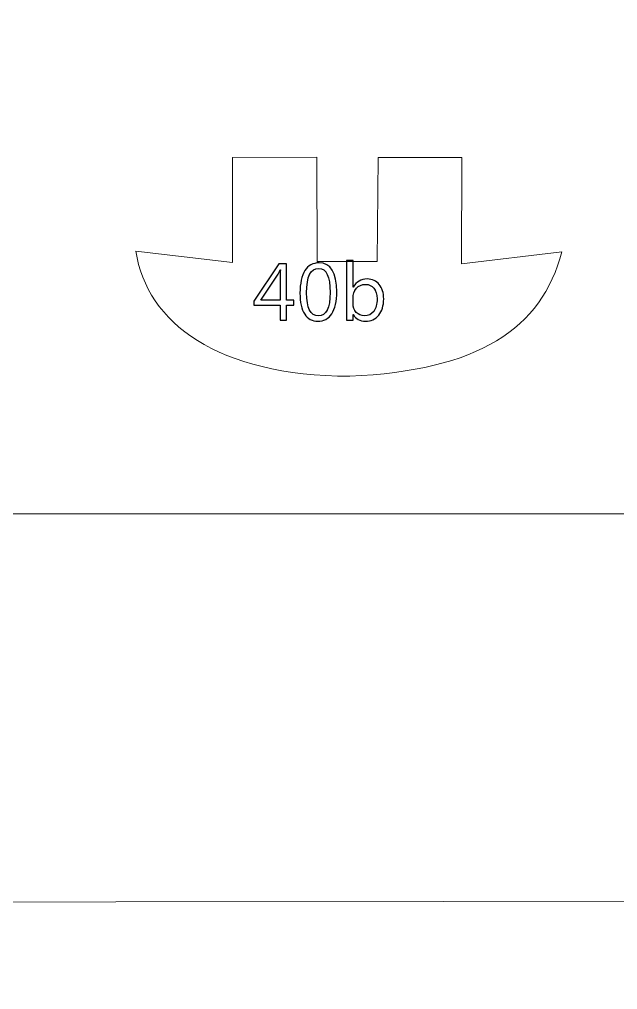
# Model space of a CAD drawing. Header units: centimetres. Extents: x -370 to 378, y -504 to 433.
# Drawn here: x 60.4 to 120.2, y 212.7 to 309.8 of the extents above; entities that cross this region are included whole.
import ezdxf

# ---------------------------------------------------------------- set-up
doc = ezdxf.new("R2010")
doc.units = ezdxf.units.CM
doc.header["$MEASUREMENT"] = 0
doc.layers.add('Camada 1', color=7, linetype='Continuous')
doc.layers.add('Camada 2', color=20, linetype='Continuous')

msp = doc.modelspace()

# ---------------------------------------------------------------- linework, layer by layer
at = {"layer": 'Camada 1', "lineweight": 9}
for points, knots in [([(216.721, 265.254), (216.721, 265.254), (230.116, 265.318), (230.116, 265.318), (230.116, 265.318), (230.116, 265.318), (230.103, 244.768), (230.103, 244.768), (230.103, 244.768), (230.103, 244.768), (236.36, 244.767), (236.36, 244.767), (236.36, 244.767), (236.36, 244.767), (236.371, 265.182), (236.371, 265.182), (236.371, 265.182), (236.371, 265.182), (256.209, 265.182), (256.209, 265.182), (256.209, 265.182), (256.209, 265.182), (256.209, 244.767), (256.209, 244.767), (256.209, 244.767), (256.209, 244.767), (262.443, 244.768), (262.443, 244.768), (262.443, 244.768), (262.443, 244.768), (262.445, 265.213), (262.445, 265.213), (262.445, 265.213), (262.445, 265.213), (282.346, 265.204), (282.346, 265.204), (282.346, 265.204), (282.346, 265.204), (282.296, 244.775), (282.296, 244.775), (282.296, 244.775), (282.296, 244.775), (288.629, 244.768), (288.629, 244.768), (288.629, 244.768), (288.629, 244.768), (288.652, 265.258), (288.652, 265.258), (288.652, 265.258), (288.652, 265.258), (308.479, 265.277), (308.479, 265.277), (308.479, 265.277), (308.479, 265.277), (308.479, 244.77), (308.479, 244.77), (308.479, 244.77), (308.479, 244.77), (314.689, 244.774), (314.689, 244.774), (314.689, 244.774), (314.689, 244.774), (314.79, 265.253), (314.79, 265.253), (314.79, 265.253), (314.79, 265.253), (334.828, 265.214), (334.828, 265.214), (334.828, 265.214), (334.828, 265.214), (334.892, 244.769), (334.892, 244.769), (334.892, 244.769), (334.892, 244.769), (341.063, 244.77), (341.063, 244.77), (341.063, 244.77), (341.063, 244.77), (341.094, 265.214), (341.094, 265.214), (341.094, 265.214), (341.094, 265.214), (366.922, 265.225), (366.922, 265.225), (366.922, 265.225), (366.922, 265.225), (366.966, 256.867), (366.966, 256.867), (366.966, 256.867), (366.966, 256.867), (360.754, 256.873), (360.754, 256.873), (360.754, 256.873), (360.754, 256.873), (360.754, 232.292), (360.754, 232.292), (360.754, 232.292), (360.754, 232.292), (366.964, 232.296), (366.964, 232.296), (366.964, 232.296), (366.964, 232.296), (366.963, 224.01), (366.963, 224.01), (366.963, 224.01), (366.963, 224.01), (210.199, 224.007), (210.199, 224.007), (210.199, 224.007), (210.199, 224.007), (210.193, 236.573), (210.193, 236.573), (210.193, 236.573), (210.193, 236.573), (189.145, 236.573), (189.145, 236.573), (189.145, 236.573), (185.916, 236.501), (184.439, 233.061), (184.413, 226.826), (184.413, 226.826), (184.673, 216.628), (178.684, 212.355), (173.821, 212.903), (173.821, 212.903), (173.821, 212.903), (176.697, 236.149), (176.697, 236.149), (176.697, 236.149), (176.697, 236.149), (170.539, 236.789), (170.539, 236.789), (170.539, 236.789), (170.539, 236.789), (168.49, 221.602), (168.49, 221.602), (168.49, 221.602), (168.49, 221.602), (4.291, 221.42), (4.291, 221.42), (4.291, 221.42), (4.291, 221.42), (4.288, 209.376), (4.288, 209.376), (4.288, 209.376), (4.288, 209.376), (-1.971, 209.374), (-1.971, 209.374), (-1.971, 209.374), (-1.971, 209.374), (-2.239, 168.069), (-2.239, 168.069), (-2.239, 168.069), (-2.239, 168.069), (-66.592, 160.863), (-66.592, 160.863), (-66.592, 160.863), (-66.592, 160.863), (-120.101, 160.892), (-120.101, 160.892), (-120.101, 160.892), (-122.907, 159.848), (-124.083, 157.497), (-123.291, 153.568), (-123.291, 153.568), (-123.291, 153.568), (-121.417, 147.705), (-121.417, 147.705), (-121.417, 147.705), (-119.664, 142.218), (-119.162, 139.073), (-123.559, 137.253), (-123.559, 137.253), (-123.559, 137.253), (-131.456, 134.303), (-131.456, 134.303), (-131.456, 134.303), (-142.328, 129.369), (-143.928, 118.845), (-139.185, 104.494), (-139.185, 104.494), (-136.723, 96.587), (-139.695, 91.079), (-144.309, 92.767), (-144.309, 92.767), (-144.309, 92.767), (-196.019, 110.18), (-196.019, 110.18), (-196.019, 110.18), (-194.826, 114.677), (-193.391, 119.174), (-191.716, 123.67), (-191.716, 123.67), (-191.716, 123.67), (-176.995, 117.362), (-176.995, 117.362), (-176.995, 117.362), (-176.995, 117.362), (-174.937, 123.295), (-174.937, 123.295), (-174.937, 123.295), (-174.937, 123.295), (-189.72, 129.603), (-189.72, 129.603), (-189.72, 129.603), (-187.47, 134.471), (-185.1, 139.218), (-182.609, 143.842), (-182.609, 143.842), (-182.609, 143.842), (-167.889, 135.786), (-167.889, 135.786), (-167.889, 135.786), (-167.889, 135.786), (-164.645, 141.095), (-164.645, 141.095), (-164.645, 141.095), (-164.645, 141.095), (-179.178, 149.214), (-179.178, 149.214), (-179.178, 149.214), (-176.797, 153.396), (-174.316, 157.382), (-171.694, 161.08), (-171.694, 161.08), (-171.694, 161.08), (-158.221, 152.024), (-158.221, 152.024), (-158.221, 152.024), (-158.221, 152.024), (-154.852, 157.145), (-154.852, 157.145), (-154.852, 157.145), (-154.852, 157.145), (-168.138, 166.201), (-168.138, 166.201), (-168.138, 166.201), (-165.271, 169.951), (-162.563, 173.777), (-160.029, 177.692), (-160.029, 177.692), (-160.029, 177.692), (-146.12, 169.011), (-146.12, 169.011), (-146.12, 169.011), (-146.12, 169.011), (-143.438, 174.444), (-143.438, 174.444), (-143.438, 174.444), (-143.438, 174.444), (-157.035, 183.25), (-157.035, 183.25), (-157.035, 183.25), (-151.695, 195.771), (-155.396, 206.053), (-170.299, 212.164), (-170.299, 212.164), (-196.331, 218.03), (-225.837, 215.086), (-252.767, 201.797), (-252.767, 201.797), (-272.125, 191.19), (-291.085, 177.8), (-311.371, 166), (-311.371, 166), (-321.658, 159.339), (-331.851, 153.367), (-342.736, 148.568), (-342.736, 148.568), (-346.86, 147.224), (-349.73, 146.708), (-351.28, 147.57), (-351.28, 147.57), (-360.973, 156.269), (-365.918, 177.156), (-365.135, 212.753), (-365.135, 212.753), (-363.041, 242.961), (-358.027, 262.687), (-349.489, 269.76), (-349.489, 269.76), (-341.694, 272.706), (-312.337, 273.158), (-268.236, 269.823), (-268.236, 269.823), (-238.219, 267.466), (-208.36, 264.64), (-178.599, 261.521), (-178.599, 261.521), (-161.15, 259.512), (-146.663, 274.84), (-133.661, 298.457), (-133.661, 298.457), (-137.932, 299.192), (-140.952, 302.511), (-141.329, 309.219), (-141.329, 309.219), (-141.246, 317.163), (-137.792, 321.124), (-131.21, 321.7), (-131.21, 321.7), (-128.465, 321.723), (-125.72, 321.692), (-122.976, 321.377), (-122.976, 321.377), (-119.251, 320.932), (-117.518, 322.574), (-117.641, 327.134), (-117.641, 327.134), (-117.641, 327.134), (-117.584, 336.153), (-117.584, 336.153), (-117.584, 336.153), (-117.584, 336.153), (-110.776, 336.152), (-110.776, 336.152), (-110.776, 336.152), (-110.776, 336.152), (-110.773, 349.137), (-110.773, 349.137), (-110.773, 349.137), (-110.773, 349.137), (-99.344, 349.13), (-99.344, 349.13), (-99.344, 349.13), (-99.344, 349.13), (-88.153, 362.878), (-88.153, 362.878), (-88.153, 362.878), (-88.153, 362.878), (-34.119, 362.869), (-34.119, 362.869), (-34.119, 362.869), (-34.119, 362.869), (-34.106, 340.512), (-34.106, 340.512), (-34.106, 340.512), (-34.106, 340.512), (-27.597, 340.514), (-27.597, 340.514), (-27.597, 340.514), (-27.597, 340.514), (-27.691, 325.715), (-27.691, 325.715), (-27.691, 325.715), (-27.873, 322.531), (-30.047, 321.13), (-33.358, 320.596), (-33.358, 320.596), (-33.358, 320.596), (-44.151, 320.594), (-44.151, 320.594), (-44.151, 320.594), (-44.151, 320.594), (-44.155, 311.191), (-44.155, 311.191), (-44.155, 311.191), (-44.155, 311.191), (-32.849, 311.191), (-32.849, 311.191), (-32.849, 311.191), (-18.571, 310.629), (-10.255, 308.442), (-6.272, 303.592), (-6.272, 303.592), (-3.714, 300.56), (-2.148, 297.196), (-2.032, 293.351), (-2.032, 293.351), (-2.032, 293.351), (-1.901, 274.856), (-1.901, 274.856), (-1.901, 274.856), (-1.901, 274.856), (4.408, 274.86), (4.408, 274.86), (4.408, 274.86), (4.408, 274.86), (4.426, 260.305), (4.426, 260.305), (4.426, 260.305), (4.426, 260.305), (175.044, 260.301), (175.044, 260.301), (175.044, 260.301), (175.044, 260.301), (175.017, 268.365), (175.017, 268.365), (175.017, 268.365), (179.182, 281.411), (183.274, 295.03), (187.51, 307.504), (187.51, 307.504), (189.372, 313.034), (192.544, 316.081), (197.008, 315.926), (197.008, 315.926), (202.874, 315.367), (206.189, 311.724), (207.985, 306.102), (207.985, 306.102), (211.365, 293.082), (213.787, 278.849), (216.721, 265.254)], [0, 0, 0, 0, 0.009804, 0.009804, 0.009804, 0.009804, 0.019608, 0.019608, 0.019608, 0.019608, 0.029412, 0.029412, 0.029412, 0.029412, 0.039216, 0.039216, 0.039216, 0.039216, 0.04902, 0.04902, 0.04902, 0.04902, 0.058824, 0.058824, 0.058824, 0.058824, 0.068627, 0.068627, 0.068627, 0.068627, 0.078431, 0.078431, 0.078431, 0.078431, 0.088235, 0.088235, 0.088235, 0.088235, 0.098039, 0.098039, 0.098039, 0.098039, 0.107843, 0.107843, 0.107843, 0.107843, 0.117647, 0.117647, 0.117647, 0.117647, 0.127451, 0.127451, 0.127451, 0.127451, 0.137255, 0.137255, 0.137255, 0.137255, 0.147059, 0.147059, 0.147059, 0.147059, 0.156863, 0.156863, 0.156863, 0.156863, 0.166667, 0.166667, 0.166667, 0.166667, 0.176471, 0.176471, 0.176471, 0.176471, 0.186275, 0.186275, 0.186275, 0.186275, 0.196078, 0.196078, 0.196078, 0.196078, 0.205882, 0.205882, 0.205882, 0.205882, 0.215686, 0.215686, 0.215686, 0.215686, 0.22549, 0.22549, 0.22549, 0.22549, 0.235294, 0.235294, 0.235294, 0.235294, 0.245098, 0.245098, 0.245098, 0.245098, 0.254902, 0.254902, 0.254902, 0.254902, 0.264706, 0.264706, 0.264706, 0.264706, 0.27451, 0.27451, 0.27451, 0.27451, 0.284314, 0.284314, 0.284314, 0.284314, 0.294118, 0.294118, 0.294118, 0.294118, 0.303922, 0.303922, 0.303922, 0.303922, 0.313725, 0.313725, 0.313725, 0.313726, 0.323529, 0.323529, 0.323529, 0.323529, 0.333333, 0.333333, 0.333333, 0.333333, 0.343137, 0.343137, 0.343137, 0.343137, 0.352941, 0.352941, 0.352941, 0.352941, 0.362745, 0.362745, 0.362745, 0.362745, 0.372549, 0.372549, 0.372549, 0.372549, 0.382353, 0.382353, 0.382353, 0.382353, 0.392157, 0.392157, 0.392157, 0.392157, 0.401961, 0.401961, 0.401961, 0.401961, 0.411765, 0.411765, 0.411765, 0.411765, 0.421569, 0.421569, 0.421569, 0.421569, 0.431373, 0.431373, 0.431373, 0.431373, 0.441176, 0.441176, 0.441176, 0.441176, 0.45098, 0.45098, 0.45098, 0.45098, 0.460784, 0.460784, 0.460784, 0.460784, 0.470588, 0.470588, 0.470588, 0.470588, 0.480392, 0.480392, 0.480392, 0.480392, 0.490196, 0.490196, 0.490196, 0.490196, 0.5, 0.5, 0.5, 0.5, 0.509804, 0.509804, 0.509804, 0.509804, 0.519608, 0.519608, 0.519608, 0.519608, 0.529412, 0.529412, 0.529412, 0.529412, 0.539216, 0.539216, 0.539216, 0.539216, 0.54902, 0.54902, 0.54902, 0.54902, 0.558824, 0.558824, 0.558824, 0.558824, 0.568627, 0.568627, 0.568627, 0.568627, 0.578431, 0.578431, 0.578431, 0.578431, 0.588235, 0.588235, 0.588235, 0.588235, 0.598039, 0.598039, 0.598039, 0.598039, 0.607843, 0.607843, 0.607843, 0.607843, 0.617647, 0.617647, 0.617647, 0.617647, 0.627451, 0.627451, 0.627451, 0.627451, 0.637255, 0.637255, 0.637255, 0.637255, 0.647059, 0.647059, 0.647059, 0.647059, 0.656863, 0.656863, 0.656863, 0.656863, 0.666667, 0.666667, 0.666667, 0.666667, 0.676471, 0.676471, 0.676471, 0.676471, 0.686275, 0.686275, 0.686275, 0.686275, 0.696078, 0.696078, 0.696078, 0.696078, 0.705882, 0.705882, 0.705882, 0.705882, 0.715686, 0.715686, 0.715686, 0.715686, 0.72549, 0.72549, 0.72549, 0.72549, 0.735294, 0.735294, 0.735294, 0.735294, 0.745098, 0.745098, 0.745098, 0.745098, 0.754902, 0.754902, 0.754902, 0.754902, 0.764706, 0.764706, 0.764706, 0.764706, 0.77451, 0.77451, 0.77451, 0.77451, 0.784314, 0.784314, 0.784314, 0.784314, 0.794118, 0.794118, 0.794118, 0.794118, 0.803922, 0.803922, 0.803922, 0.803922, 0.813725, 0.813725, 0.813725, 0.813726, 0.823529, 0.823529, 0.823529, 0.823529, 0.833333, 0.833333, 0.833333, 0.833333, 0.843137, 0.843137, 0.843137, 0.843137, 0.852941, 0.852941, 0.852941, 0.852941, 0.862745, 0.862745, 0.862745, 0.862745, 0.872549, 0.872549, 0.872549, 0.872549, 0.882353, 0.882353, 0.882353, 0.882353, 0.892157, 0.892157, 0.892157, 0.892157, 0.901961, 0.901961, 0.901961, 0.901961, 0.911765, 0.911765, 0.911765, 0.911765, 0.921569, 0.921569, 0.921569, 0.921569, 0.931373, 0.931373, 0.931373, 0.931373, 0.941176, 0.941176, 0.941176, 0.941176, 0.95098, 0.95098, 0.95098, 0.95098, 0.960784, 0.960784, 0.960784, 0.960784, 0.970588, 0.970588, 0.970588, 0.970588, 0.980392, 0.980392, 0.980392, 0.980392, 1, 1, 1, 1]), ([(81.678, 295.954), (81.678, 295.954), (90.106, 295.957), (90.106, 295.957), (90.106, 295.957), (90.106, 295.957), (90.15, 285.539), (90.15, 285.539), (90.15, 285.539), (90.15, 285.539), (96.122, 285.53), (96.122, 285.53), (96.122, 285.53), (96.122, 285.53), (96.231, 295.954), (96.231, 295.954), (96.231, 295.954), (96.231, 295.954), (104.602, 295.956), (104.602, 295.956), (104.602, 295.956), (104.602, 295.956), (104.582, 285.293), (104.582, 285.293), (104.582, 285.293), (104.582, 285.293), (114.597, 286.514), (114.597, 286.514), (114.597, 286.514), (112.639, 278.803), (106.213, 274.618), (93.392, 274.058), (93.392, 274.058), (80.203, 274.097), (73.082, 279.404), (72.002, 286.568), (72.002, 286.568), (72.002, 286.568), (81.661, 285.435), (81.661, 285.435), (81.661, 285.435), (81.661, 285.435), (81.678, 295.954), (81.678, 295.954)], [0, 0, 0, 0, 0.083333, 0.083333, 0.083333, 0.083333, 0.166667, 0.166667, 0.166667, 0.166667, 0.25, 0.25, 0.25, 0.25, 0.333333, 0.333333, 0.333333, 0.333333, 0.416667, 0.416667, 0.416667, 0.416667, 0.5, 0.5, 0.5, 0.5, 0.583333, 0.583333, 0.583333, 0.583333, 0.666667, 0.666667, 0.666667, 0.666667, 0.75, 0.75, 0.75, 0.75, 0.833333, 0.833333, 0.833333, 0.833333, 1, 1, 1, 1])]:
    msp.add_open_spline(points, degree=3, knots=knots, dxfattribs=at)
at = {"layer": 'Camada 2'}
for points, knots in [([(87.804, 281.158), (87.804, 281.158), (87.078, 281.158), (87.078, 281.158), (87.078, 281.158), (87.078, 281.158), (87.078, 279.658), (87.078, 279.658), (87.078, 279.658), (87.078, 279.658), (86.441, 279.658), (86.441, 279.658), (86.441, 279.658), (86.441, 279.658), (86.441, 281.158), (86.441, 281.158), (86.441, 281.158), (86.441, 281.158), (83.788, 281.158), (83.788, 281.158), (83.788, 281.158), (83.788, 281.158), (83.788, 281.58), (83.788, 281.58), (83.788, 281.58), (83.788, 281.58), (86.3, 285.303), (86.3, 285.303), (86.3, 285.303), (86.3, 285.303), (87.078, 285.303), (87.078, 285.303), (87.078, 285.303), (87.078, 285.303), (87.078, 281.682), (87.078, 281.682), (87.078, 281.682), (87.078, 281.682), (87.804, 281.682), (87.804, 281.682), (87.804, 281.682), (87.804, 281.682), (87.804, 281.158), (87.804, 281.158)], [0, 0, 0, 0, 0.083333, 0.083333, 0.083333, 0.083333, 0.166667, 0.166667, 0.166667, 0.166667, 0.25, 0.25, 0.25, 0.25, 0.333333, 0.333333, 0.333333, 0.333333, 0.416667, 0.416667, 0.416667, 0.416667, 0.5, 0.5, 0.5, 0.5, 0.583333, 0.583333, 0.583333, 0.583333, 0.666667, 0.666667, 0.666667, 0.666667, 0.75, 0.75, 0.75, 0.75, 0.833333, 0.833333, 0.833333, 0.833333, 1, 1, 1, 1]), ([(90.197, 279.561), (89.637, 279.561), (89.2, 279.802), (88.887, 280.282), (88.887, 280.282), (88.574, 280.763), (88.417, 281.458), (88.417, 282.366), (88.417, 282.366), (88.417, 283.365), (88.581, 284.119), (88.907, 284.631), (88.907, 284.631), (89.234, 285.143), (89.706, 285.4), (90.323, 285.4), (90.323, 285.4), (91.504, 285.4), (92.094, 284.435), (92.094, 282.505), (92.094, 282.505), (92.094, 281.548), (91.928, 280.819), (91.594, 280.315), (91.594, 280.315), (91.261, 279.812), (90.795, 279.561), (90.197, 279.561)], [0, 0, 0, 0, 0.125, 0.125, 0.125, 0.125, 0.25, 0.25, 0.25, 0.25, 0.375, 0.375, 0.375, 0.375, 0.5, 0.5, 0.5, 0.5, 0.625, 0.625, 0.625, 0.625, 0.75, 0.75, 0.75, 0.75, 1, 1, 1, 1]), ([(93.74, 280.236), (93.74, 280.236), (93.724, 280.236), (93.724, 280.236), (93.724, 280.236), (93.724, 280.236), (93.724, 279.658), (93.724, 279.658), (93.724, 279.658), (93.724, 279.658), (93.078, 279.658), (93.078, 279.658), (93.078, 279.658), (93.078, 279.658), (93.078, 285.626), (93.078, 285.626), (93.078, 285.626), (93.078, 285.626), (93.724, 285.626), (93.724, 285.626), (93.724, 285.626), (93.724, 285.626), (93.724, 282.986), (93.724, 282.986), (93.724, 282.986), (93.724, 282.986), (93.74, 282.986), (93.74, 282.986), (93.74, 282.986), (94.057, 283.519), (94.522, 283.787), (95.133, 283.787), (95.133, 283.787), (95.651, 283.787), (96.055, 283.607), (96.348, 283.245), (96.348, 283.245), (96.642, 282.884), (96.788, 282.4), (96.788, 281.792), (96.788, 281.792), (96.788, 281.117), (96.624, 280.576), (96.296, 280.17), (96.296, 280.17), (95.967, 279.764), (95.518, 279.561), (94.948, 279.561), (94.948, 279.561), (94.416, 279.561), (94.013, 279.785), (93.74, 280.236)], [0, 0, 0, 0, 0.071429, 0.071429, 0.071429, 0.071429, 0.142857, 0.142857, 0.142857, 0.142857, 0.214286, 0.214286, 0.214286, 0.214286, 0.285714, 0.285714, 0.285714, 0.285714, 0.357143, 0.357143, 0.357143, 0.357143, 0.428571, 0.428571, 0.428571, 0.428571, 0.5, 0.5, 0.5, 0.5, 0.571429, 0.571429, 0.571429, 0.571429, 0.642857, 0.642857, 0.642857, 0.642857, 0.714286, 0.714286, 0.714286, 0.714286, 0.785714, 0.785714, 0.785714, 0.785714, 0.857143, 0.857143, 0.857143, 0.857143, 1, 1, 1, 1]), ([(86.441, 281.682), (86.441, 281.682), (86.441, 284.122), (86.441, 284.122), (86.441, 284.122), (86.441, 284.295), (86.446, 284.49), (86.457, 284.705), (86.457, 284.705), (86.457, 284.705), (86.441, 284.705), (86.441, 284.705), (86.441, 284.705), (86.405, 284.609), (86.332, 284.466), (86.225, 284.272), (86.225, 284.272), (86.225, 284.272), (84.488, 281.682), (84.488, 281.682), (84.488, 281.682), (84.488, 281.682), (86.441, 281.682), (86.441, 281.682)], [0, 0, 0, 0, 0.142857, 0.142857, 0.142857, 0.142857, 0.285714, 0.285714, 0.285714, 0.285714, 0.428571, 0.428571, 0.428571, 0.428571, 0.571429, 0.571429, 0.571429, 0.571429, 0.714286, 0.714286, 0.714286, 0.714286, 1, 1, 1, 1]), ([(90.287, 284.851), (89.481, 284.851), (89.078, 284.033), (89.078, 282.396), (89.078, 282.396), (89.078, 280.866), (89.473, 280.101), (90.264, 280.101), (90.264, 280.101), (91.043, 280.101), (91.433, 280.88), (91.433, 282.435), (91.433, 282.435), (91.433, 284.046), (91.051, 284.851), (90.287, 284.851)], [0, 0, 0, 0, 0.2, 0.2, 0.2, 0.2, 0.4, 0.4, 0.4, 0.4, 0.6, 0.6, 0.6, 0.6, 1, 1, 1, 1]), ([(93.724, 281.868), (93.724, 281.868), (93.724, 281.303), (93.724, 281.303), (93.724, 281.303), (93.724, 280.968), (93.832, 280.685), (94.049, 280.451), (94.049, 280.451), (94.265, 280.218), (94.541, 280.101), (94.874, 280.101), (94.874, 280.101), (95.265, 280.101), (95.572, 280.252), (95.793, 280.552), (95.793, 280.552), (96.015, 280.853), (96.127, 281.269), (96.127, 281.804), (96.127, 281.804), (96.127, 282.255), (96.023, 282.608), (95.815, 282.864), (95.815, 282.864), (95.608, 283.119), (95.327, 283.247), (94.972, 283.247), (94.972, 283.247), (94.597, 283.247), (94.295, 283.116), (94.066, 282.854), (94.066, 282.854), (93.838, 282.592), (93.724, 282.263), (93.724, 281.868)], [0, 0, 0, 0, 0.1, 0.1, 0.1, 0.1, 0.2, 0.2, 0.2, 0.2, 0.3, 0.3, 0.3, 0.3, 0.4, 0.4, 0.4, 0.4, 0.5, 0.5, 0.5, 0.5, 0.6, 0.6, 0.6, 0.6, 0.7, 0.7, 0.7, 0.7, 0.8, 0.8, 0.8, 0.8, 1, 1, 1, 1])]:
    msp.add_open_spline(points, degree=3, knots=knots, dxfattribs=at)
at = {"layer": 'Camada 2', "lineweight": 9}
for points, knots in [([(87.804, 281.158), (87.804, 281.158), (87.078, 281.158), (87.078, 281.158), (87.078, 281.158), (87.078, 281.158), (87.078, 279.658), (87.078, 279.658), (87.078, 279.658), (87.078, 279.658), (86.441, 279.658), (86.441, 279.658), (86.441, 279.658), (86.441, 279.658), (86.441, 281.158), (86.441, 281.158), (86.441, 281.158), (86.441, 281.158), (83.788, 281.158), (83.788, 281.158), (83.788, 281.158), (83.788, 281.158), (83.788, 281.58), (83.788, 281.58), (83.788, 281.58), (83.788, 281.58), (86.3, 285.303), (86.3, 285.303), (86.3, 285.303), (86.3, 285.303), (87.078, 285.303), (87.078, 285.303), (87.078, 285.303), (87.078, 285.303), (87.078, 281.682), (87.078, 281.682), (87.078, 281.682), (87.078, 281.682), (87.804, 281.682), (87.804, 281.682), (87.804, 281.682), (87.804, 281.682), (87.804, 281.158), (87.804, 281.158)], [0, 0, 0, 0, 0.083333, 0.083333, 0.083333, 0.083333, 0.166667, 0.166667, 0.166667, 0.166667, 0.25, 0.25, 0.25, 0.25, 0.333333, 0.333333, 0.333333, 0.333333, 0.416667, 0.416667, 0.416667, 0.416667, 0.5, 0.5, 0.5, 0.5, 0.583333, 0.583333, 0.583333, 0.583333, 0.666667, 0.666667, 0.666667, 0.666667, 0.75, 0.75, 0.75, 0.75, 0.833333, 0.833333, 0.833333, 0.833333, 1, 1, 1, 1]), ([(90.197, 279.561), (89.637, 279.561), (89.2, 279.802), (88.887, 280.282), (88.887, 280.282), (88.574, 280.763), (88.417, 281.458), (88.417, 282.366), (88.417, 282.366), (88.417, 283.365), (88.581, 284.119), (88.907, 284.631), (88.907, 284.631), (89.234, 285.143), (89.706, 285.4), (90.323, 285.4), (90.323, 285.4), (91.504, 285.4), (92.094, 284.435), (92.094, 282.505), (92.094, 282.505), (92.094, 281.548), (91.928, 280.819), (91.594, 280.315), (91.594, 280.315), (91.261, 279.812), (90.795, 279.561), (90.197, 279.561)], [0, 0, 0, 0, 0.125, 0.125, 0.125, 0.125, 0.25, 0.25, 0.25, 0.25, 0.375, 0.375, 0.375, 0.375, 0.5, 0.5, 0.5, 0.5, 0.625, 0.625, 0.625, 0.625, 0.75, 0.75, 0.75, 0.75, 1, 1, 1, 1]), ([(93.74, 280.236), (93.74, 280.236), (93.724, 280.236), (93.724, 280.236), (93.724, 280.236), (93.724, 280.236), (93.724, 279.658), (93.724, 279.658), (93.724, 279.658), (93.724, 279.658), (93.078, 279.658), (93.078, 279.658), (93.078, 279.658), (93.078, 279.658), (93.078, 285.626), (93.078, 285.626), (93.078, 285.626), (93.078, 285.626), (93.724, 285.626), (93.724, 285.626), (93.724, 285.626), (93.724, 285.626), (93.724, 282.986), (93.724, 282.986), (93.724, 282.986), (93.724, 282.986), (93.74, 282.986), (93.74, 282.986), (93.74, 282.986), (94.057, 283.519), (94.522, 283.787), (95.133, 283.787), (95.133, 283.787), (95.651, 283.787), (96.055, 283.607), (96.348, 283.245), (96.348, 283.245), (96.642, 282.884), (96.788, 282.4), (96.788, 281.792), (96.788, 281.792), (96.788, 281.117), (96.624, 280.576), (96.296, 280.17), (96.296, 280.17), (95.967, 279.764), (95.518, 279.561), (94.948, 279.561), (94.948, 279.561), (94.416, 279.561), (94.013, 279.785), (93.74, 280.236)], [0, 0, 0, 0, 0.071429, 0.071429, 0.071429, 0.071429, 0.142857, 0.142857, 0.142857, 0.142857, 0.214286, 0.214286, 0.214286, 0.214286, 0.285714, 0.285714, 0.285714, 0.285714, 0.357143, 0.357143, 0.357143, 0.357143, 0.428571, 0.428571, 0.428571, 0.428571, 0.5, 0.5, 0.5, 0.5, 0.571429, 0.571429, 0.571429, 0.571429, 0.642857, 0.642857, 0.642857, 0.642857, 0.714286, 0.714286, 0.714286, 0.714286, 0.785714, 0.785714, 0.785714, 0.785714, 0.857143, 0.857143, 0.857143, 0.857143, 1, 1, 1, 1]), ([(86.441, 281.682), (86.441, 281.682), (86.441, 284.122), (86.441, 284.122), (86.441, 284.122), (86.441, 284.295), (86.446, 284.49), (86.457, 284.705), (86.457, 284.705), (86.457, 284.705), (86.441, 284.705), (86.441, 284.705), (86.441, 284.705), (86.405, 284.609), (86.332, 284.466), (86.225, 284.272), (86.225, 284.272), (86.225, 284.272), (84.488, 281.682), (84.488, 281.682), (84.488, 281.682), (84.488, 281.682), (86.441, 281.682), (86.441, 281.682)], [0, 0, 0, 0, 0.142857, 0.142857, 0.142857, 0.142857, 0.285714, 0.285714, 0.285714, 0.285714, 0.428571, 0.428571, 0.428571, 0.428571, 0.571429, 0.571429, 0.571429, 0.571429, 0.714286, 0.714286, 0.714286, 0.714286, 1, 1, 1, 1]), ([(90.287, 284.851), (89.481, 284.851), (89.078, 284.033), (89.078, 282.396), (89.078, 282.396), (89.078, 280.866), (89.473, 280.101), (90.264, 280.101), (90.264, 280.101), (91.043, 280.101), (91.433, 280.88), (91.433, 282.435), (91.433, 282.435), (91.433, 284.046), (91.051, 284.851), (90.287, 284.851)], [0, 0, 0, 0, 0.2, 0.2, 0.2, 0.2, 0.4, 0.4, 0.4, 0.4, 0.6, 0.6, 0.6, 0.6, 1, 1, 1, 1]), ([(93.724, 281.868), (93.724, 281.868), (93.724, 281.303), (93.724, 281.303), (93.724, 281.303), (93.724, 280.968), (93.832, 280.685), (94.049, 280.451), (94.049, 280.451), (94.265, 280.218), (94.541, 280.101), (94.874, 280.101), (94.874, 280.101), (95.265, 280.101), (95.572, 280.252), (95.793, 280.552), (95.793, 280.552), (96.015, 280.853), (96.127, 281.269), (96.127, 281.804), (96.127, 281.804), (96.127, 282.255), (96.023, 282.608), (95.815, 282.864), (95.815, 282.864), (95.608, 283.119), (95.327, 283.247), (94.972, 283.247), (94.972, 283.247), (94.597, 283.247), (94.295, 283.116), (94.066, 282.854), (94.066, 282.854), (93.838, 282.592), (93.724, 282.263), (93.724, 281.868)], [0, 0, 0, 0, 0.1, 0.1, 0.1, 0.1, 0.2, 0.2, 0.2, 0.2, 0.3, 0.3, 0.3, 0.3, 0.4, 0.4, 0.4, 0.4, 0.5, 0.5, 0.5, 0.5, 0.6, 0.6, 0.6, 0.6, 0.7, 0.7, 0.7, 0.7, 0.8, 0.8, 0.8, 0.8, 1, 1, 1, 1])]:
    msp.add_open_spline(points, degree=3, knots=knots, dxfattribs=at)

doc.saveas('drawing.dxf')
